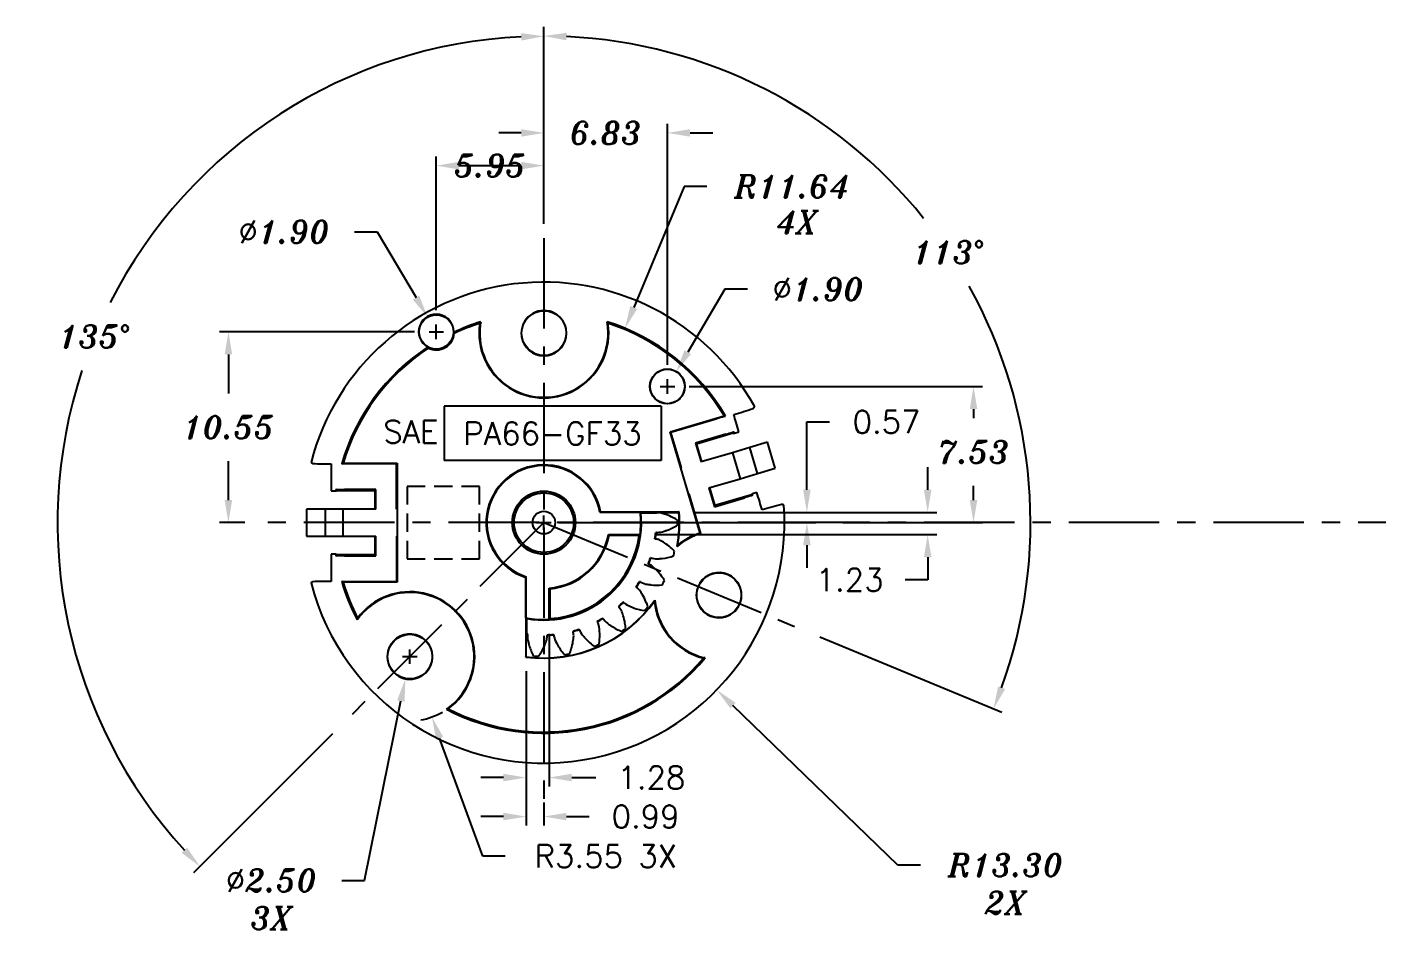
# Model space of a CAD drawing. Header units: inches. Extents: x 7 to 244, y 7 to 210.
# Drawn here: x 6.8 to 81.4, y 57.8 to 107.9 of the extents above; entities that cross this region are included whole.
import ezdxf
from ezdxf.enums import TextEntityAlignment as Align

# ---------------------------------------------------------------- set-up
doc = ezdxf.new("R2010")
doc.units = ezdxf.units.IN
doc.header["$LTSCALE"] = 4
doc.header["$MEASUREMENT"] = 0
doc.linetypes.add('CENTER', pattern=[2, 1.25, -0.25, 0.25, -0.25])
doc.linetypes.add('HIDDEN', pattern=[0.375, 0.25, -0.125])
doc.layers.get('0').update_dxf_attribs({"linetype": 'CONTINUOUS'})
doc.layers.get('DEFPOINTS').update_dxf_attribs({"linetype": 'CONTINUOUS'})
for name, color, linetype in [('AM_REFDIM', 7, 'CONTINUOUS'), ('AM_VIS', 7, 'CONTINUOUS'), ('CEN', 84, 'CENTER'), ('DIM', 2, 'CONTINUOUS'), ('OBJ', 5, 'CONTINUOUS')]:
    doc.layers.add(name, color=color, linetype=linetype)
doc.styles.add('RFP', font='italict.shx')
doc.styles.add('ROMANS', font='ROMANS')
doc.dimstyles.new('RFP-DIMS', dxfattribs={"dimscale": 0.5, "dimtxt": 2.5, "dimasz": 2.5, "dimexe": 1, "dimexo": 1.6, "dimgap": 2.5, "dimtad": 0, "dimtih": 1, "dimtoh": 1, "dimzin": 0, "dimdsep": 46, "dimtxsty": 'RFP', "dimcen": 0.8, "dimadec": 0, "dimazin": 0, "dimtfac": 1, "dimtdec": 4, "dimtofl": 0, "dimtmove": 0, "dimatfit": 3, "dimfxl": 1, "dimtolj": 1, "dimtzin": 0, "dimarcsym": 0})
doc.dimstyles.get("Standard").update_dxf_attribs({"dimscale": 0.5, "dimtxt": 2.5, "dimasz": 2.5, "dimexe": 1, "dimexo": 1.6, "dimgap": 2.5, "dimtad": 0, "dimtih": 1, "dimtoh": 1, "dimzin": 0, "dimdsep": 46, "dimtxsty": 'ROMANS', "dimcen": 0.8, "dimadec": 0, "dimazin": 0, "dimtfac": 1, "dimtdec": 4, "dimtofl": 0, "dimtmove": 0, "dimatfit": 3, "dimfxl": 1, "dimtolj": 1, "dimtzin": 0, "dimarcsym": 0})

# ---------------------------------------------------------------- blocks, each defined once
blk = doc.blocks.new('*D21')
at = {"layer": 'AM_REFDIM', "color": 0, "lineweight": -2}
for p, q in [((45.356, 93.446), (43.303, 89.966)), ((46.614, 93.446), (45.356, 93.446)), ((42.184, 87.669), (42.184, 88.469)), ((41.784, 88.069), (42.584, 88.069))]:
    blk.add_line(p, q, dxfattribs=at)
at = {"layer": 'AM_REFDIM', "color": 0}
blk.add_solid([(43.124, 90.072), (43.482, 89.86), (42.668, 88.89)], dxfattribs=at)
at = {"layer": 'DEFPOINTS', "color": 0}
for p in [(42.668, 88.89), (41.7, 87.249)]:
    blk.add_point(p, dxfattribs=at)
at = {"layer": 'AM_REFDIM', "color": 0, "insert": (50.513, 93.446), "char_height": 1.25, "attachment_point": 5, "style": 'RFP'}
blk.add_mtext('\\A1;∅1.90', dxfattribs=at)
blk = doc.blocks.new('*D22')
at = {"layer": 'AM_REFDIM', "color": 0, "lineweight": -2}
for p, q in [((35.351, 80.139), (35.351, 80.939)), ((34.951, 80.539), (35.751, 80.539)), ((54.924, 61.602), (45.808, 70.422)), ((56.174, 61.602), (54.924, 61.602))]:
    blk.add_line(p, q, dxfattribs=at)
at = {"layer": 'AM_REFDIM', "color": 0}
blk.add_solid([(45.953, 70.571), (45.663, 70.272), (44.909, 71.291)], dxfattribs=at)
at = {"layer": 'DEFPOINTS', "color": 0}
for p in [(35.351, 80.539), (44.909, 71.291)]:
    blk.add_point(p, dxfattribs=at)
at = {"layer": 'AM_REFDIM', "color": 0, "insert": (60.876, 61.602), "char_height": 1.25, "attachment_point": 5, "style": 'RFP'}
blk.add_mtext('\\A1;\\PR13.30\\P2X', dxfattribs=at)
blk = doc.blocks.new('*D31')
at = {"layer": 'AM_REFDIM', "color": 0, "lineweight": -2}
for p, q in [((43.113, 99.13), (40.318, 92.436)), ((44.363, 99.13), (43.113, 99.13)), ((35.351, 80.139), (35.351, 80.939)), ((34.951, 80.539), (35.751, 80.539))]:
    blk.add_line(p, q, dxfattribs=at)
at = {"layer": 'AM_REFDIM', "color": 0}
blk.add_solid([(40.126, 92.516), (40.51, 92.355), (39.836, 91.282)], dxfattribs=at)
at = {"layer": 'DEFPOINTS', "color": 0}
for p in [(39.836, 91.282), (35.351, 80.539)]:
    blk.add_point(p, dxfattribs=at)
at = {"layer": 'AM_REFDIM', "color": 0, "insert": (49.065, 99.13), "char_height": 1.25, "attachment_point": 5, "style": 'RFP'}
blk.add_mtext('\\A1;R11.64', dxfattribs=at)
blk = doc.blocks.new('*D32')
at = {"layer": 'AM_REFDIM', "color": 0, "lineweight": -2}
for p, q in [((24.88, 96.618), (26.13, 96.618)), ((26.13, 96.618), (28.281, 92.982)), ((29.001, 91.089), (29.801, 91.089)), ((29.401, 90.689), (29.401, 91.489))]:
    blk.add_line(p, q, dxfattribs=at)
at = {"layer": 'AM_REFDIM', "color": 0}
blk.add_solid([(28.46, 93.088), (28.101, 92.876), (28.917, 91.906)], dxfattribs=at)
at = {"layer": 'DEFPOINTS', "color": 0}
for p in [(28.917, 91.906), (29.884, 90.271)]:
    blk.add_point(p, dxfattribs=at)
at = {"layer": 'AM_REFDIM', "color": 0, "insert": (20.981, 96.618), "char_height": 1.25, "attachment_point": 5, "style": 'RFP'}
blk.add_mtext('\\A1;∅1.90', dxfattribs=at)
blk = doc.blocks.new('*D33')
at = {"layer": 'DEFPOINTS', "color": 0}
for p in [(28.189, 74.353), (27.692, 71.903)]:
    blk.add_point(p, dxfattribs=at)
at = {"layer": 'DIM', "color": 0, "lineweight": -2}
for p, q in [((27.941, 72.728), (27.941, 73.528)), ((27.541, 73.128), (28.341, 73.128)), ((25.428, 60.754), (27.443, 70.678)), ((24.178, 60.754), (25.428, 60.754))]:
    blk.add_line(p, q, dxfattribs=at)
at = {"layer": 'DIM', "color": 0}
blk.add_solid([(27.239, 70.72), (27.647, 70.637), (27.692, 71.903)], dxfattribs=at)
at = {"layer": 'DIM', "color": 0, "insert": (20.279, 60.754), "char_height": 1.25, "attachment_point": 5, "style": 'RFP'}
blk.add_mtext('\\A1;\\P∅2.50\\P3X', dxfattribs=at)
blk = doc.blocks.new('*D6')
at = {"color": 0, "linetype": 'ByBlock'}
for p, q in [((28.201, 91.089), (17.406, 91.089)), ((17.906, 89.839), (17.906, 87.689)), ((17.906, 81.789), (17.906, 83.939)), ((18.819, 80.539), (17.406, 80.539))]:
    blk.add_line(p, q, dxfattribs=at)
for points in [[(17.697, 89.839), (18.114, 89.839), (17.906, 91.089)], [(17.697, 81.789), (18.114, 81.789), (17.906, 80.539)]]:
    blk.add_solid(points, dxfattribs=at)
at = {"layer": 'DEFPOINTS', "color": 0, "linetype": 'ByBlock'}
for p in [(29.001, 91.089), (17.906, 80.539), (19.619, 80.539)]:
    blk.add_point(p, dxfattribs=at)
at = {"color": 0, "linetype": 'ByBlock', "insert": (17.906, 85.814), "char_height": 1.25, "attachment_point": 5, "style": 'RFP'}
blk.add_mtext('\\A1;10.55', dxfattribs=at)
blk = doc.blocks.new('*D19')
at = {"layer": 'DEFPOINTS', "color": 0}
for p in [(35.351, 100.28), (35.351, 96.27), (29.401, 91.489)]:
    blk.add_point(p, dxfattribs=at)
at = {"layer": 'DIM', "color": 0, "lineweight": -2}
for p, q in [((29.401, 92.289), (29.401, 100.78)), ((35.351, 97.07), (35.351, 100.78)), ((30.651, 100.28), (34.101, 100.28))]:
    blk.add_line(p, q, dxfattribs=at)
at = {"layer": 'DIM', "color": 0}
for points in [[(30.651, 100.489), (30.651, 100.072), (29.401, 100.28)], [(34.101, 100.489), (34.101, 100.072), (35.351, 100.28)]]:
    blk.add_solid(points, dxfattribs=at)
at = {"layer": 'DIM', "color": 0, "insert": (32.376, 100.28), "char_height": 1.25, "attachment_point": 5, "style": 'RFP'}
blk.add_mtext('\\A1;5.95', dxfattribs=at)
blk = doc.blocks.new('*D37')
at = {"layer": 'DEFPOINTS', "color": 0}
for p in [(42.184, 102.091), (35.351, 96.27), (42.184, 88.469)]:
    blk.add_point(p, dxfattribs=at)
at = {"layer": 'DIM', "color": 0, "lineweight": -2}
for p, q in [((35.351, 97.07), (35.351, 102.591)), ((42.184, 89.269), (42.184, 102.591)), ((34.101, 102.091), (32.851, 102.091)), ((43.434, 102.091), (44.684, 102.091))]:
    blk.add_line(p, q, dxfattribs=at)
at = {"layer": 'DIM', "color": 0}
for points in [[(34.101, 102.299), (34.101, 101.882), (35.351, 102.091)], [(43.434, 102.299), (43.434, 101.882), (42.184, 102.091)]]:
    blk.add_solid(points, dxfattribs=at)
at = {"layer": 'DIM', "color": 0, "insert": (38.767, 102.091), "char_height": 1.25, "attachment_point": 5, "style": 'RFP'}
blk.add_mtext('\\A1;6.83', dxfattribs=at)
blk = doc.blocks.new('*D38')
at = {"layer": 'DEFPOINTS', "color": 0}
for p in [(16.333, 99.556), (35.351, 96.27), (35.351, 80.539), (24.235, 69.423), (35.351, 64.807)]:
    blk.add_point(p, dxfattribs=at)
at = {"layer": 'DIM', "color": 0, "lineweight": -2}
for p, q in [((35.351, 97.07), (35.351, 107.934)), ((23.67, 68.858), (15.979, 61.167))]:
    blk.add_line(p, q, dxfattribs=at)
for start, end in [(92.66317, 153.10231), (161.76181, 222.33683)]:
    blk.add_arc((35.351, 80.539), 26.895, start, end, dxfattribs=at)
at = {"layer": 'DIM', "color": 0}
for points in [[(34.096, 107.613), (34.106, 107.196), (35.351, 107.434)], [(15.621, 62.569), (15.319, 62.281), (16.333, 61.521)]]:
    blk.add_solid(points, dxfattribs=at)
at = {"layer": 'DIM', "color": 0, "insert": (10.503, 90.831), "char_height": 1.25, "attachment_point": 5, "style": 'RFP'}
blk.add_mtext('\\A1;135°', dxfattribs=at)
blk = doc.blocks.new('*D39')
at = {"layer": 'DEFPOINTS', "color": 0}
for p in [(51.732, 101.886), (35.351, 96.27), (35.351, 80.539), (49.874, 74.523), (35.351, 64.807)]:
    blk.add_point(p, dxfattribs=at)
at = {"layer": 'DIM', "color": 0, "lineweight": -2}
for p, q in [((35.351, 97.07), (35.351, 107.947)), ((50.613, 74.217), (60.673, 70.05))]:
    blk.add_line(p, q, dxfattribs=at)
for start, end in [(38.70062, 87.33815), (340.16185, 29.07076)]:
    blk.add_arc((35.351, 80.539), 26.908, start, end, dxfattribs=at)
at = {"layer": 'DIM', "color": 0}
for points in [[(36.596, 107.21), (36.605, 107.626), (35.351, 107.447)], [(60.857, 71.332), (60.468, 71.482), (60.211, 70.241)]]:
    blk.add_solid(points, dxfattribs=at)
at = {"layer": 'DIM', "color": 0, "insert": (57.724, 95.488), "char_height": 1.25, "attachment_point": 5, "style": 'RFP'}
blk.add_mtext('\\A1;113°', dxfattribs=at)
blk = doc.blocks.new('*D40')
at = {"layer": 'DEFPOINTS', "color": 0}
for p in [(42.584, 88.069), (51.082, 80.539), (59.107, 80.539)]:
    blk.add_point(p, dxfattribs=at)
at = {"layer": 'DIM', "color": 0, "lineweight": -2}
for p, q in [((43.384, 88.069), (59.607, 88.069)), ((59.107, 86.819), (59.107, 86.319)), ((59.107, 81.789), (59.107, 82.569)), ((51.882, 80.539), (59.607, 80.539))]:
    blk.add_line(p, q, dxfattribs=at)
at = {"layer": 'DIM', "color": 0}
for points in [[(58.899, 86.819), (59.315, 86.819), (59.107, 88.069)], [(58.899, 81.789), (59.315, 81.789), (59.107, 80.539)]]:
    blk.add_solid(points, dxfattribs=at)
at = {"layer": 'DIM', "color": 0, "insert": (59.107, 84.444), "char_height": 1.25, "attachment_point": 5, "style": 'RFP'}
blk.add_mtext('\\A1;7.53', dxfattribs=at)
blk = doc.blocks.new('*D44')
at = {"layer": 'AM_REFDIM', "color": 0, "lineweight": -2}
for p, q in [((27.941, 72.728), (27.941, 73.528)), ((27.541, 73.128), (28.341, 73.128)), ((31.968, 62.095), (29.586, 68.619)), ((33.218, 62.095), (31.968, 62.095))]:
    blk.add_line(p, q, dxfattribs=at)
at = {"layer": 'AM_REFDIM', "color": 0}
blk.add_solid([(29.782, 68.691), (29.391, 68.548), (29.158, 69.794)], dxfattribs=at)
at = {"layer": 'DEFPOINTS', "color": 0}
for p in [(27.941, 73.128), (29.158, 69.794)]:
    blk.add_point(p, dxfattribs=at)
at = {"layer": 'AM_REFDIM', "color": 0, "insert": (38.783, 62.095), "char_height": 1.25, "attachment_point": 5, "style": 'ROMANS'}
blk.add_mtext('\\A1;R3.55 3X', dxfattribs=at)
blk = doc.blocks.new('*D45')
at = {"layer": 'DEFPOINTS', "color": 0}
for p in [(34.363, 73.116), (35.351, 65.865), (35.351, 64.284)]:
    blk.add_point(p, dxfattribs=at)
at = {"layer": 'DIM', "color": 0, "lineweight": -2}
for p, q in [((34.363, 72.316), (34.363, 63.784)), ((35.351, 65.065), (35.351, 63.784)), ((33.113, 64.284), (31.863, 64.284)), ((36.601, 64.284), (37.851, 64.284))]:
    blk.add_line(p, q, dxfattribs=at)
at = {"layer": 'DIM', "color": 0}
for points in [[(33.113, 64.492), (33.113, 64.075), (34.363, 64.284)], [(36.601, 64.492), (36.601, 64.075), (35.351, 64.284)]]:
    blk.add_solid(points, dxfattribs=at)
at = {"layer": 'DIM', "color": 0, "insert": (40.976, 64.284), "char_height": 1.25, "attachment_point": 5, "style": 'ROMANS'}
blk.add_mtext('\\A1;0.99', dxfattribs=at)
blk = doc.blocks.new('*D46')
at = {"layer": 'AM_REFDIM', "color": 0, "lineweight": -2}
for p, q in [((49.895, 82.356), (49.895, 86.106)), ((49.895, 86.106), (51.145, 86.106)), ((43.617, 81.106), (50.395, 81.106)), ((36.151, 80.539), (50.395, 80.539)), ((49.895, 79.289), (49.895, 78.039))]:
    blk.add_line(p, q, dxfattribs=at)
at = {"layer": 'AM_REFDIM', "color": 0}
for points in [[(49.687, 82.356), (50.103, 82.356), (49.895, 81.106)], [(49.687, 79.289), (50.103, 79.289), (49.895, 80.539)]]:
    blk.add_solid(points, dxfattribs=at)
at = {"layer": 'DEFPOINTS', "color": 0}
for p in [(42.817, 81.106), (35.351, 80.539), (49.895, 80.539)]:
    blk.add_point(p, dxfattribs=at)
at = {"layer": 'AM_REFDIM', "color": 0, "insert": (54.3, 86.106), "char_height": 1.25, "attachment_point": 5, "style": 'ROMANS'}
blk.add_mtext('\\A1;0.57', dxfattribs=at)
blk = doc.blocks.new('*D47')
at = {"layer": 'AM_REFDIM', "color": 0, "lineweight": -2}
for p, q in [((35.64, 74.386), (35.64, 65.942)), ((34.363, 72.316), (34.363, 65.942)), ((33.113, 66.442), (31.863, 66.442)), ((36.89, 66.442), (38.229, 66.442))]:
    blk.add_line(p, q, dxfattribs=at)
at = {"layer": 'AM_REFDIM', "color": 0}
for points in [[(33.113, 66.651), (33.113, 66.234), (34.363, 66.442)], [(36.89, 66.651), (36.89, 66.234), (35.64, 66.442)]]:
    blk.add_solid(points, dxfattribs=at)
at = {"layer": 'DEFPOINTS', "color": 0}
for p in [(35.64, 75.186), (34.363, 73.116), (35.64, 66.442)]:
    blk.add_point(p, dxfattribs=at)
at = {"layer": 'AM_REFDIM', "color": 0, "insert": (41.294, 66.442), "char_height": 1.25, "attachment_point": 5, "style": 'ROMANS'}
blk.add_mtext('\\A1;1.28', dxfattribs=at)
blk = doc.blocks.new('*D48')
at = {"layer": 'AM_REFDIM', "color": 0, "lineweight": -2}
for p, q in [((56.573, 82.356), (56.573, 83.606)), ((43.617, 81.106), (57.073, 81.106)), ((41.469, 79.875), (57.073, 79.875)), ((56.573, 78.625), (56.573, 77.375)), ((56.573, 77.375), (55.323, 77.375))]:
    blk.add_line(p, q, dxfattribs=at)
at = {"layer": 'AM_REFDIM', "color": 0}
for points in [[(56.365, 82.356), (56.782, 82.356), (56.573, 81.106)], [(56.365, 78.625), (56.782, 78.625), (56.573, 79.875)]]:
    blk.add_solid(points, dxfattribs=at)
at = {"layer": 'DEFPOINTS', "color": 0}
for p in [(42.817, 81.106), (40.669, 79.875), (56.573, 79.875)]:
    blk.add_point(p, dxfattribs=at)
at = {"layer": 'AM_REFDIM', "color": 0, "insert": (52.258, 77.375), "char_height": 1.25, "attachment_point": 5, "style": 'ROMANS'}
blk.add_mtext('\\A1;1.23', dxfattribs=at)

msp = doc.modelspace()

# ---------------------------------------------------------------- linework, layer by layer
at = {"layer": 'AM_VIS'}
for p, q in [((42.334, 85.556), (45.313, 86.438)), ((42.374, 85.534), (44.934, 86.292)), ((42.334, 85.556), (42.374, 85.534)), ((42.924, 83.563), (42.334, 85.556)), ((42.955, 83.573), (42.374, 85.534)), ((45.404, 85.424), (43.737, 84.931)), ((45.807, 85.51), (43.777, 84.909)), ((43.796, 84.898), (45.814, 85.496)), ((43.737, 84.931), (44.044, 83.895)), ((43.777, 84.909), (43.737, 84.931)), ((43.777, 84.909), (44.075, 83.904)), ((44.09, 83.908), (43.796, 84.898)), ((45.773, 84.407), (44.044, 83.895)), ((46.732, 84.691), (45.773, 84.407)), ((45.773, 84.407), (46.199, 82.969)), ((47.715, 84.982), (46.732, 84.691)), ((47.158, 83.253), (46.732, 84.691)), ((48.141, 83.544), (47.715, 84.982)), ((24.247, 83.821), (27.23, 83.821)), ((27.198, 83.789), (24.656, 83.789)), ((27.198, 83.789), (27.23, 83.821)), ((27.198, 81.289), (27.198, 83.789)), ((27.23, 83.821), (27.23, 81.289)), ((42.955, 83.573), (42.924, 83.563)), ((43.35, 82.125), (42.924, 83.563)), ((44.47, 82.457), (46.199, 82.969)), ((46.199, 82.969), (47.158, 83.253)), ((47.158, 83.253), (48.141, 83.544)), ((23.91, 82.321), (26.015, 82.321)), ((26.03, 82.336), (23.913, 82.336)), ((26.063, 82.369), (24.324, 82.369)), ((26.015, 82.321), (26.015, 81.289)), ((26.03, 82.336), (26.063, 82.369)), ((26.03, 81.289), (26.03, 82.336)), ((26.063, 81.289), (26.063, 82.369)), ((43.35, 82.125), (43.381, 82.134)), ((43.992, 79.956), (43.35, 82.125)), ((44.033, 79.934), (43.381, 82.134)), ((44.47, 82.457), (44.776, 81.421)), ((44.501, 82.466), (44.798, 81.461)), ((44.809, 81.48), (44.515, 82.47)), ((44.776, 81.421), (46.444, 81.915)), ((44.798, 81.461), (44.776, 81.421)), ((44.798, 81.461), (46.828, 82.062)), ((46.826, 82.078), (44.809, 81.48)), ((23.259, 81.289), (22.233, 81.289)), ((22.233, 81.289), (22.233, 79.789)), ((24.259, 81.289), (23.259, 81.289)), ((23.259, 81.289), (23.259, 79.789)), ((26.063, 81.289), (24.259, 81.289)), ((24.259, 79.789), (24.259, 81.289)), ((27.23, 81.289), (27.198, 81.289)), ((27.23, 81.289), (27.23, 79.789)), ((38.449, 81.118), (40.679, 81.118)), ((38.487, 81.139), (42.827, 81.139)), ((40.714, 81.087), (41.361, 81.087)), ((41.361, 81.088), (41.574, 81.088)), ((41.551, 81.106), (42.817, 81.106)), ((42.828, 81.118), (42.808, 81.118)), ((38.92, 79.875), (40.669, 79.875)), ((41.571, 79.998), (41.535, 79.998)), ((22.233, 79.789), (23.259, 79.789)), ((23.259, 79.789), (24.259, 79.789)), ((24.259, 79.789), (26.063, 79.789)), ((26.015, 79.789), (26.015, 78.756)), ((26.03, 78.741), (26.03, 79.789)), ((26.063, 78.708), (26.063, 79.789)), ((27.198, 79.789), (27.198, 77.286)), ((27.198, 79.789), (27.23, 79.789)), ((27.23, 79.789), (27.23, 77.254)), ((40.623, 79.834), (38.953, 79.834)), ((41.494, 79.647), (41.533, 79.638)), ((26.015, 78.756), (23.91, 78.756)), ((23.913, 78.741), (26.03, 78.741)), ((24.324, 78.708), (26.063, 78.708)), ((26.03, 78.741), (26.063, 78.708)), ((41.278, 78.578), (41.243, 78.587)), ((41.123, 78.255), (41.159, 78.237)), ((27.23, 77.254), (24.248, 77.254)), ((24.656, 77.286), (27.198, 77.286)), ((27.198, 77.286), (27.23, 77.254)), ((34.351, 75.273), (34.351, 77.506)), ((34.371, 75.269), (34.371, 77.542)), ((35.64, 75.186), (35.64, 76.92)), ((40.441, 76.985), (40.471, 76.96)), ((40.667, 77.264), (40.634, 77.28)), ((35.68, 76.883), (35.68, 75.229)), ((39.768, 76.127), (39.741, 76.15)), ((39.484, 75.907), (39.508, 75.875)), ((34.351, 75.273), (34.351, 73.106)), ((34.363, 73.116), (34.363, 75.258)), ((34.383, 75.254), (34.383, 74.388)), ((34.402, 74.404), (34.402, 75.231)), ((38.305, 75.079), (38.32, 75.042)), ((38.632, 75.227), (38.61, 75.256)), ((34.45, 74.36), (34.452, 74.396)), ((35.54, 74.334), (35.538, 74.294)), ((35.899, 74.319), (35.893, 74.355)), ((36.966, 74.545), (36.973, 74.505)), ((37.318, 74.613), (37.304, 74.646))]:
    msp.add_line(p, q, dxfattribs=at)
for centre, radius in [((29.401, 91.089), 0.95), ((35.351, 91.018), 1.235), ((42.184, 88.069), 0.967), ((42.184, 88.069), 0.952), ((35.351, 80.539), 1.745), ((35.351, 80.539), 1.645), ((35.351, 80.539), 0.627), ((45.033, 76.528), 1.235), ((27.941, 73.128), 1.235)]:
    msp.add_circle(centre, radius, dxfattribs=at)
for centre, radius, start, end in [((35.351, 80.539), 13.3, 28.77306, 165.50768), ((29.397, 91.095), 0.972, 357.96836, 240.87599), ((35.351, 91.017), 1.251, 31.22851, 148.77149), ((35.351, 80.539), 11.642, 107.4688, 115.33793), ((35.351, 80.539), 11.578, 107.80802, 115.33027), ((35.351, 91.018), 3.583, 171.26678, 8.73322), ((35.351, 91.018), 3.55, 178.05774, 1.94226), ((35.351, 91.018), 1.25, 148.82564, 31.17436), ((35.351, 80.539), 11.642, 30.3923, 72.5312), ((35.351, 80.539), 11.578, 30.63419, 72.19198), ((29.401, 91.089), 1, 243.71314, 355.13121), ((29.321, 90.498), 1.189, 25.17814, 28.2668), ((35.351, 80.539), 11.642, 123.50641, 163.78792), ((35.351, 80.539), 11.578, 123.51408, 163.53047), ((29.948, 90.851), 1.189, 210.57755, 213.6662), ((38.507, 112.012), 26.531, 286.07072, 288.48385), ((35.351, 80.539), 11.578, 25.35107, 25.42756), ((35.351, 80.539), 11.642, 25.14244, 25.5376), ((23.418, 106.535), 22.744, 267.90023, 270.42029), ((35.351, 80.539), 3.193, 10.83077, 251.74894), ((35.351, 80.539), 3.152, 10.59678, 251.89378), ((35.351, 80.539), 11.642, 170.9574, 171.35256), ((35.351, 80.539), 11.578, 171.06744, 171.14393), ((35.351, 80.539), 11.642, 7.4524, 7.84756), ((35.351, 80.539), 13.3, 194.49232, 4.21694), ((35.351, 80.539), 11.578, 7.56244, 7.63893), ((55.136, 55.858), 26.531, 104.50615, 106.91928), ((35.351, 80.539), 5.391, 259.86933, 5.83717), ((35.351, 80.539), 5.36, 352.88496, 6.20921), ((35.351, 80.539), 6.035, 5.21253, 5.22493), ((35.351, 80.539), 6.227, 5.06399, 5.22911), ((41.574, 78.622), 2.466, 88.32159, 90), ((41.609, 79.825), 1.263, 80.87264, 88.32159), ((41.227, 78.694), 2.448, 69.10454, 76.23466), ((41.577, 79.23), 1.828, 60.01705, 73.36483), ((41.395, 78.479), 2.578, 58.42861, 64.85269), ((35.351, 80.539), 7.488, 349.88362, 4.34655), ((35.351, 80.539), 7.5, 350.14309, 4.43325), ((35.351, 80.539), 7.395, 358.93758, 1.06241), ((35.351, 80.539), 7.5, 4.43325, 4.58857), ((35.351, 80.539), 3.63, 274.56456, 349.4623), ((35.351, 80.539), 5.36, 273.0897, 352.88496), ((35.351, 80.539), 6.207, 351.74668, 355.00618), ((35.351, 80.539), 6.227, 351.73099, 355.0216), ((41.571, 82.465), 2.466, 270, 271.23983), ((41.606, 81.262), 1.263, 270.82205, 288.67656), ((41.227, 82.384), 2.448, 288.67656, 290.89545), ((41.576, 81.848), 1.828, 286.63516, 289.07196), ((41.331, 82.557), 2.578, 289.07196, 303.2431), ((45.033, 76.528), 3.55, 106.36147, 130.6063), ((45.033, 76.528), 3.583, 106.88265, 129.6775), ((35.351, 80.539), 5.319, 273.55064, 352.39017), ((35.351, 80.539), 3.671, 275.14905, 348.93595), ((40.964, 77.238), 2.466, 74.98859, 76.667), ((41.276, 78.401), 1.263, 67.53964, 74.98859), ((40.643, 77.389), 2.448, 55.77154, 62.90166), ((41.107, 77.829), 1.828, 46.68405, 60.03183), ((40.757, 77.141), 2.578, 45.09561, 51.51969), ((35.351, 80.539), 11.642, 188.64744, 189.0426), ((35.351, 80.539), 11.578, 188.85607, 188.93256), ((35.351, 80.539), 6.207, 338.41368, 341.67318), ((35.351, 80.539), 6.227, 338.39799, 341.6886), ((41.847, 80.978), 2.466, 256.667, 257.90683), ((41.604, 79.8), 1.263, 257.48905, 275.34356), ((41.494, 80.979), 2.448, 275.34356, 277.56245), ((41.711, 80.377), 1.828, 273.30216, 275.73896), ((41.636, 81.124), 2.578, 275.73896, 289.9101), ((35.351, 80.539), 7.395, 345.60458, 347.72941), ((40.052, 76.033), 2.466, 61.65559, 63.334), ((40.623, 77.092), 1.263, 54.20664, 61.65559), ((39.774, 76.253), 2.448, 42.43854, 49.56866), ((40.327, 76.575), 1.828, 33.35105, 46.69883), ((45.033, 76.528), 1.25, 36.32564, 278.67436), ((23.418, 54.542), 22.744, 89.57971, 92.09977), ((35.351, 80.539), 11.642, 196.22498, 207.5312), ((35.351, 80.539), 11.578, 196.48252, 207.19198), ((35.351, 80.539), 6.207, 325.08068, 328.34018), ((35.351, 80.539), 6.227, 325.06499, 328.3556), ((38.886, 75.07), 2.466, 48.32259, 50.001), ((39.686, 75.969), 1.263, 40.87364, 48.32259), ((41.774, 79.468), 2.466, 243.334, 244.57383), ((41.265, 78.378), 1.263, 244.15605, 262.01056), ((41.43, 79.551), 2.448, 262.01056, 264.22945), ((41.502, 78.915), 1.828, 259.96916, 262.40596), ((41.601, 79.659), 2.578, 262.40596, 276.5771), ((39.828, 75.986), 2.578, 31.76261, 38.18669), ((35.351, 80.539), 7.395, 332.27158, 334.39641), ((45.031, 76.529), 1.251, 278.72768, 36.27232), ((27.941, 73.128), 3.583, 306.26678, 143.73322), ((27.941, 73.128), 3.55, 313.05774, 136.94226), ((35.351, 80.539), 7.5, 262.33774, 324.85691), ((35.351, 80.539), 7.488, 262.41967, 325.11638), ((35.351, 80.539), 6.207, 311.74768, 315.00718), ((38.667, 75.349), 2.448, 29.10554, 36.23566), ((39.279, 75.534), 1.828, 20.01805, 33.36583), ((38.657, 75.076), 2.578, 18.42961, 24.85369), ((45.033, 76.528), 3.583, 185.3225, 256.23322), ((45.033, 76.528), 3.55, 184.3937, 249.44226), ((35.351, 80.539), 6.227, 311.73199, 315.0226), ((37.53, 74.402), 2.466, 34.98959, 36.668), ((38.515, 75.092), 1.263, 27.54064, 34.98959), ((37.381, 74.724), 2.448, 15.77254, 22.90266), ((41.354, 78.016), 2.466, 230.001, 231.24083), ((40.607, 77.072), 1.263, 230.82305, 248.67756), ((41.038, 78.175), 2.448, 248.67756, 250.89645), ((40.962, 77.54), 1.828, 246.63616, 249.07296), ((41.23, 78.241), 2.578, 249.07296, 263.2441), ((35.351, 80.539), 7.395, 318.93858, 321.06341), ((35.351, 80.539), 5.36, 259.24748, 259.46792), ((35.351, 80.539), 5.372, 259.40517, 259.62499), ((35.351, 80.539), 5.36, 259.46792, 273.0897), ((35.351, 80.539), 6.207, 298.41468, 301.67418), ((35.351, 80.539), 6.227, 298.39899, 301.6896), ((36.056, 74.065), 2.466, 21.65659, 23.335), ((37.174, 74.509), 1.263, 14.20764, 21.65659), ((35.985, 74.412), 2.448, 2.43954, 9.56966), ((40.61, 76.7), 2.466, 216.668, 217.90783), ((39.666, 75.953), 1.263, 217.49005, 235.34456), ((40.34, 76.927), 2.448, 235.34456, 237.56345), ((40.119, 76.327), 1.828, 233.30316, 235.73996), ((40.542, 76.947), 2.578, 235.73996, 249.9111), ((35.351, 80.539), 7.395, 305.60558, 307.73041), ((38.019, 74.763), 1.828, 6.68505, 20.03283), ((37.308, 74.461), 2.578, 5.09661, 11.52069), ((27.941, 73.128), 1.25, 283.82564, 166.17436), ((35.351, 80.539), 6.227, 261.06125, 261.6906), ((35.351, 80.539), 6.207, 261.21253, 261.67518), ((35.709, 74.252), 1.263, 177.49105, 195.34556), ((36.912, 74.217), 2.466, 176.669, 177.90883), ((36.852, 74.565), 2.448, 195.34556, 197.56445), ((33.168, 74.779), 2.448, 335.77354, 342.90366), ((34.274, 74.332), 1.263, 347.54164, 354.99059), ((33.076, 74.437), 2.466, 354.99059, 356.669), ((35.351, 80.539), 6.227, 271.73299, 275.0236), ((35.351, 80.539), 6.207, 271.74868, 275.00818), ((38.328, 74.748), 2.466, 190.002, 191.24183), ((37.149, 74.504), 1.263, 190.82405, 208.67856), ((35.143, 74.18), 1.828, 340.01905, 353.36683), ((34.555, 74.431), 2.448, 349.10654, 356.23666), ((35.351, 80.539), 6.207, 285.08168, 288.34118), ((35.351, 80.539), 6.227, 285.06599, 288.3566), ((34.544, 74.077), 2.466, 8.32359, 10.002), ((35.735, 74.251), 1.263, 0.87464, 8.32359), ((39.583, 75.59), 2.466, 203.335, 204.57483), ((38.493, 75.081), 1.263, 204.15705, 222.01156), ((39.373, 75.874), 2.448, 222.01156, 224.23045), ((39.02, 75.341), 1.828, 219.97016, 222.40696), ((39.573, 75.847), 2.578, 222.40696, 236.5781), ((35.854, 74.173), 2.578, 351.76361, 358.18769), ((36.615, 74.303), 1.828, 353.35205, 6.69983), ((27.942, 73.129), 1.251, 166.22909, 283.77091), ((36.297, 74.247), 1.828, 193.30416, 195.74096), ((37.019, 74.451), 2.578, 195.74096, 209.9121), ((35.351, 80.539), 7.395, 265.60658, 267.73141), ((32.944, 74.624), 2.578, 325.09761, 331.52169), ((33.682, 74.399), 1.828, 326.68605, 340.03383), ((38.189, 75.072), 2.448, 208.67856, 210.89745), ((37.722, 74.635), 1.828, 206.63716, 209.07396), ((38.378, 75), 2.578, 209.07396, 223.2451), ((35.351, 80.539), 7.395, 278.93958, 281.06441), ((34.373, 74.229), 2.578, 338.43061, 344.85469), ((35.351, 80.539), 7.395, 292.27258, 294.39741), ((35.351, 80.539), 11.642, 242.4688, 320.0312), ((35.351, 80.539), 11.578, 242.80802, 319.69198)]:
    msp.add_arc(centre, radius, start, end, dxfattribs=at)
for points, degree in [([(31.856, 91.644), (31.827, 91.479), (31.809, 91.309), (31.803, 91.138)], 3), ([(31.81, 91.562), (31.824, 91.589), (31.84, 91.617), (31.856, 91.644)], 3), ([(38.899, 91.138), (38.893, 91.309), (38.875, 91.479), (38.846, 91.644)], 3), ([(38.846, 91.644), (38.861, 91.617), (38.877, 91.589), (38.892, 91.562)], 3), ([(45.89, 85.485), (45.976, 85.511), (46.059, 85.536), (46.137, 85.559)], 3), ([(23.583, 82.29), (23.664, 82.289), (23.751, 82.289), (23.841, 82.289)], 3), ([(47.131, 82.201), (47.053, 82.178), (46.97, 82.153), (46.884, 82.128)], 3), ([(40.679, 81.118), (40.686, 81.112), (40.693, 81.106)], 2), ([(40.693, 81.106), (40.704, 81.096), (40.714, 81.087)], 2), ([(42.828, 81.118), (42.823, 81.112), (42.817, 81.106)], 2), ([(38.92, 79.875), (38.936, 79.854), (38.953, 79.834)], 2), ([(40.669, 79.875), (40.646, 79.854), (40.623, 79.834)], 2), ([(44.033, 79.934), (44.012, 79.945), (43.992, 79.956)], 2), ([(42.722, 79.223), (42.728, 79.234), (42.734, 79.244), (42.74, 79.255)], 3), ([(23.841, 78.788), (23.751, 78.788), (23.664, 78.788), (23.583, 78.787)], 3), ([(35.64, 76.92), (35.66, 76.901), (35.68, 76.883)], 2), ([(41.484, 76.221), (41.487, 76.233), (41.49, 76.245), (41.493, 76.256)], 3), ([(25.347, 75.552), (25.23, 75.427), (25.123, 75.295), (25.027, 75.157)], 3), ([(25.027, 75.157), (25.035, 75.187), (25.044, 75.218), (25.052, 75.248)], 3), ([(34.351, 75.273), (34.357, 75.265), (34.363, 75.258)], 2), ([(34.383, 75.254), (34.393, 75.243), (34.402, 75.231)], 2), ([(35.64, 75.186), (35.66, 75.208), (35.68, 75.229)], 2), ([(34.383, 74.388), (34.393, 74.396), (34.402, 74.404)], 2), ([(43.786, 73.204), (43.946, 73.144), (44.109, 73.096), (44.273, 73.06)], 3), ([(44.273, 73.06), (44.243, 73.056), (44.21, 73.052), (44.18, 73.049)], 3), ([(29.969, 70.215), (30.107, 70.311), (30.24, 70.418), (30.364, 70.535)], 3), ([(30.06, 70.24), (30.031, 70.231), (29.999, 70.223), (29.969, 70.215)], 3)]:
    msp.add_open_spline(points, degree=degree, dxfattribs=at)
for points, weights in [([(46.919, 86.85), (46.963, 86.895), (47.009, 86.94)], [1.0000047281, 1.00001075109, 1]), ([(45.313, 86.438), (45.353, 86.434), (45.393, 86.429)], [1, 1.00000307892, 1.00000009007]), ([(45.856, 85.558), (45.832, 85.534), (45.807, 85.51)], [1.00000008693, 1.00000296953, 1]), ([(45.814, 85.496), (45.852, 85.491), (45.89, 85.485)], [1.00000000027, 1.0000029674, 1.00000008683]), ([(22.474, 83.867), (22.529, 83.836), (22.585, 83.806)], [1, 1.0000109481, 1.00000481467]), ([(24.171, 83.789), (24.209, 83.805), (24.247, 83.821)], [1.00000009204, 1.00000314663, 1]), ([(23.841, 82.289), (23.876, 82.305), (23.91, 82.321)], [1.00000008682, 1.00000296692, 1.00000000027]), ([(23.913, 82.336), (23.883, 82.352), (23.853, 82.368)], [1, 1.0000029701, 1.00000008695]), ([(46.884, 82.128), (46.855, 82.103), (46.826, 82.078)], [1.00000008683, 1.0000029675, 1.00000000027]), ([(46.828, 82.062), (46.861, 82.055), (46.895, 82.049)], [1, 1.00000297006, 1.00000008695]), ([(48.615, 81.517), (48.552, 81.53), (48.49, 81.543)], [1, 1.00001074562, 1.00000472569]), ([(38.449, 81.118), (38.468, 81.128), (38.487, 81.139)], [1, 1.00001585881, 1]), ([(41.551, 81.106), (41.543, 81.097), (41.535, 81.088)], [1.00000000029, 1.00000000034, 1.00000000013]), ([(42.827, 81.139), (42.817, 81.128), (42.808, 81.118)], [0.999999999792, 0.999999998929, 0.999999999634]), ([(23.91, 78.756), (23.876, 78.772), (23.841, 78.788)], [1.00000000027, 1.00000296708, 1.00000008682]), ([(23.853, 78.709), (23.883, 78.725), (23.913, 78.741)], [1.00000008694, 1.00000296989, 1]), ([(22.585, 77.271), (22.529, 77.241), (22.474, 77.21)], [1.00000481461, 1.00001094796, 1]), ([(24.248, 77.254), (24.21, 77.269), (24.172, 77.286)], [1, 1.00000314738, 1.00000009206]), ([(34.351, 77.506), (34.361, 77.524), (34.371, 77.542)], [1, 1.00001695588, 1]), ([(34.351, 73.106), (34.357, 73.111), (34.363, 73.116)], [0.999999999764, 0.999999998789, 0.999999999586])]:
    msp.add_rational_spline(points, weights, degree=2, dxfattribs=at)
for points, knots in [([(45.393, 86.429), (45.37, 86.422), (45.347, 86.415), (45.192, 86.369), (45.057, 86.329), (44.934, 86.292)], [2.5487678, 2.5487678, 2.5487678, 2.5487678, 2.6170458, 2.6170458, 3.0022807, 3.0022807, 3.0022807, 3.0022807]), ([(46.137, 85.559), (46.085, 85.731), (46.034, 85.904), (45.939, 86.224), (45.895, 86.372), (45.852, 86.518)], [14.3500877, 14.3500877, 14.3500877, 14.3500877, 14.8470612, 14.8470612, 15.2734994, 15.2734994, 15.2734994, 15.2734994]), ([(45.404, 85.424), (45.524, 85.46), (45.655, 85.499), (45.808, 85.544), (45.832, 85.551), (45.856, 85.558)], [8.9489144, 8.9489144, 8.9489144, 8.9489144, 9.3243747, 9.3243747, 9.3946345, 9.3946345, 9.3946345, 9.3946345]), ([(23.585, 83.791), (23.584, 83.476), (23.584, 83.154), (23.584, 82.65), (23.583, 82.47), (23.583, 82.29)], [9.632999, 9.632999, 9.632999, 9.632999, 10.529399, 10.529399, 11.026373, 11.026373, 11.026373, 11.026373]), ([(24.656, 83.789), (24.525, 83.789), (24.383, 83.789), (24.219, 83.789), (24.195, 83.789), (24.171, 83.789)], [9.110455, 9.110455, 9.110455, 9.110455, 9.5013347, 9.5013347, 9.5690415, 9.5690415, 9.5690415, 9.5690415]), ([(23.853, 82.368), (23.877, 82.368), (23.902, 82.368), (24.061, 82.369), (24.198, 82.369), (24.324, 82.369)], [2.5349474, 2.5349474, 2.5349474, 2.5349474, 2.6041597, 2.6041597, 2.9807091, 2.9807091, 2.9807091, 2.9807091]), ([(47.414, 81.241), (47.371, 81.387), (47.328, 81.535), (47.233, 81.855), (47.182, 82.028), (47.131, 82.201)], [10.102961, 10.102961, 10.102961, 10.102961, 10.5293992, 10.5293992, 11.0263727, 11.0263727, 11.0263727, 11.0263727]), ([(46.895, 82.049), (46.871, 82.042), (46.848, 82.035), (46.695, 81.989), (46.564, 81.95), (46.444, 81.915)], [2.5349474, 2.5349474, 2.5349474, 2.5349474, 2.6041597, 2.6041597, 2.9807091, 2.9807091, 2.9807091, 2.9807091]), ([(23.583, 78.787), (23.583, 78.608), (23.584, 78.427), (23.584, 77.923), (23.584, 77.601), (23.585, 77.286)], [14.350088, 14.350088, 14.350088, 14.350088, 14.847061, 14.847061, 15.743461, 15.743461, 15.743461, 15.743461]), ([(24.324, 78.708), (24.198, 78.708), (24.061, 78.708), (23.902, 78.709), (23.877, 78.709), (23.853, 78.709)], [8.9489128, 8.9489128, 8.9489128, 8.9489128, 9.3254623, 9.3254623, 9.3946745, 9.3946745, 9.3946745, 9.3946745]), ([(24.172, 77.286), (24.196, 77.286), (24.22, 77.286), (24.384, 77.286), (24.526, 77.286), (24.656, 77.286)], [2.5591666, 2.5591666, 2.5591666, 2.5591666, 2.62687, 2.62687, 3.0177839, 3.0177839, 3.0177839, 3.0177839])]:
    msp.add_open_spline(points, degree=3, knots=knots, dxfattribs=at)
at = {"layer": 'CEN'}
for p, q in [((35.351, 96.27), (35.351, 64.807)), ((51.082, 80.539), (19.619, 80.539)), ((35.351, 80.539), (24.235, 69.423)), ((35.351, 80.539), (49.874, 74.523)), ((101.374, 80.539), (51.082, 80.539))]:
    msp.add_line(p, q, dxfattribs=at)
at = {"layer": 'DIM'}
msp.add_arc((27.941, 73.128), 3.55, 279.73976, 300.36514, dxfattribs=at)
at = {"layer": 'OBJ'}
for p, q in [((41.829, 86.979), (29.829, 86.979)), ((29.829, 86.979), (29.829, 83.979)), ((41.829, 86.979), (41.829, 83.979)), ((41.829, 83.979), (29.829, 83.979))]:
    msp.add_line(p, q, dxfattribs=at)
at = {"layer": 'OBJ', "linetype": 'HIDDEN'}
for p, q in [((31.789, 82.539), (27.789, 82.539)), ((27.789, 82.539), (27.789, 78.539)), ((31.789, 78.539), (31.789, 82.539)), ((27.789, 78.539), (31.789, 78.539))]:
    msp.add_line(p, q, dxfattribs=at)

# ---------------------------------------------------------------- texts
at = {"layer": 'DIM', "style": 'RFP'}
msp.add_text('4X', height=1.25, dxfattribs=at).set_placement((48.182, 96.524))
at = {"layer": 'OBJ', "style": 'ROMANS'}
for s, p in [('SAE', (27.996, 85.567)), ('PA66-GF33', (35.829, 85.465))]:
    msp.add_text(s, height=1.25, dxfattribs=at).set_placement(p, align=Align.MIDDLE)

# ---------------------------------------------------------------- dimensions: what is measured, and where the dimension line sits
at = {"layer": 'AM_REFDIM'}
dim = msp.add_radius_dim(center=(35.351, 80.539), mpoint=(39.836, 91.282), dimstyle='RFP-DIMS', dxfattribs=at)
dim.commit()
dim.dimension.update_dxf_attribs({"geometry": '*D31', "text_midpoint": (49.065, 99.13), "dimtype": 164})
dim = msp.add_diameter_dim_2p(p1=(29.884, 90.271), p2=(28.917, 91.906), dimstyle='RFP-DIMS', dxfattribs=at)
dim.commit()
dim.dimension.update_dxf_attribs({"geometry": '*D32', "text_midpoint": (20.981, 96.618), "dimtype": 163})
dim = msp.add_diameter_dim_2p(p1=(41.7002, 87.2492), p2=(42.6679, 88.8895), dimstyle='RFP-DIMS', override={"dimdec": 2, "dimtix": 1}, dxfattribs=at)
dim.commit()
dim.dimension.update_dxf_attribs({"geometry": '*D21', "text_midpoint": (50.513, 93.4459), "dimtype": 163})
for base, p2, picture, middle in [((49.895, 80.539), (35.351, 80.539), '*D46', (54.3, 86.106)), ((56.573, 79.875), (40.669, 79.875), '*D48', (52.258, 77.375))]:
    dim = msp.add_linear_dim(base=base, p1=(42.817, 81.106), p2=p2, angle=90, dimstyle='Standard', dxfattribs=at)
    dim.commit()
    dim.dimension.update_dxf_attribs({"geometry": picture, "text_midpoint": middle, "dimtype": 160})
dim = msp.add_radius_dim(center=(35.351, 80.539), mpoint=(44.909, 71.291), text='\\P<>\\P2X', dimstyle='RFP-DIMS', override={"dimdec": 2, "dimtix": 1}, dxfattribs=at)
dim.commit()
dim.dimension.update_dxf_attribs({"geometry": '*D22', "text_midpoint": (60.876, 61.602), "dimtype": 164})
dim = msp.add_linear_dim(base=(35.64, 66.442), p1=(34.363, 73.116), p2=(35.64, 75.186), dimstyle='Standard', dxfattribs=at)
dim.commit()
dim.dimension.update_dxf_attribs({"geometry": '*D47', "text_midpoint": (41.294, 66.442), "dimtype": 160})
dim = msp.add_radius_dim(center=(27.941, 73.128), mpoint=(29.158, 69.794), text='<> 3X', dimstyle='Standard', dxfattribs=at)
dim.commit()
dim.dimension.update_dxf_attribs({"geometry": '*D44', "text_midpoint": (38.783, 62.095), "dimtype": 164})
at = {"layer": 'DIM'}
for base, line1, picture, middle in [((16.333, 99.556), ((35.351, 80.539), (24.235, 69.423)), '*D38', (10.503, 90.831)), ((51.732, 101.886), ((35.351, 80.539), (49.874, 74.523)), '*D39', (57.724, 95.488))]:
    dim = msp.add_angular_dim_2l(base=base, line1=line1, line2=((35.351, 96.27), (35.351, 64.807)), dimstyle='RFP-DIMS', override={"dimdec": 0, "dimtix": 1}, dxfattribs=at)
    dim.commit()
    dim.dimension.update_dxf_attribs({"geometry": picture, "text_midpoint": middle, "dimtype": 162})
for base, p1, p2, picture, middle in [((42.184, 102.091), (35.351, 96.27), (42.184, 88.469), '*D37', (38.767, 102.091)), ((35.351, 100.28), (29.401, 91.489), (35.351, 96.27), '*D19', (32.376, 100.28))]:
    dim = msp.add_linear_dim(base=base, p1=p1, p2=p2, dimstyle='RFP-DIMS', override={"dimtix": 1}, dxfattribs=at)
    dim.commit()
    dim.dimension.update_dxf_attribs({"geometry": picture, "text_midpoint": middle, "dimtype": 160})
dim = msp.add_linear_dim(base=(17.906, 80.539), p1=(29.001, 91.089), p2=(19.619, 80.539), angle=90, dimstyle='RFP-DIMS', dxfattribs=at)
dim.commit()
dim.dimension.update_dxf_attribs({"geometry": '*D6', "text_midpoint": (17.906, 85.814), "dimtype": 128})
dim = msp.add_linear_dim(base=(59.107, 80.539), p1=(42.584, 88.069), p2=(51.082, 80.539), angle=90, dimstyle='RFP-DIMS', override={"dimtix": 1}, dxfattribs=at)
dim.commit()
dim.dimension.update_dxf_attribs({"geometry": '*D40', "text_midpoint": (59.107, 84.444), "dimtype": 160})
dim = msp.add_diameter_dim_2p(p1=(28.189, 74.353), p2=(27.692, 71.903), text='\\P<>\\P3X', dimstyle='RFP-DIMS', dxfattribs=at)
dim.commit()
dim.dimension.update_dxf_attribs({"geometry": '*D33', "text_midpoint": (20.279, 60.754), "dimtype": 163})
dim = msp.add_linear_dim(base=(35.351, 64.284), p1=(34.363, 73.116), p2=(35.351, 65.865), dimstyle='Standard', dxfattribs=at)
dim.commit()
dim.dimension.update_dxf_attribs({"geometry": '*D45', "text_midpoint": (40.976, 64.284), "dimtype": 160})

doc.saveas('drawing.dxf')
